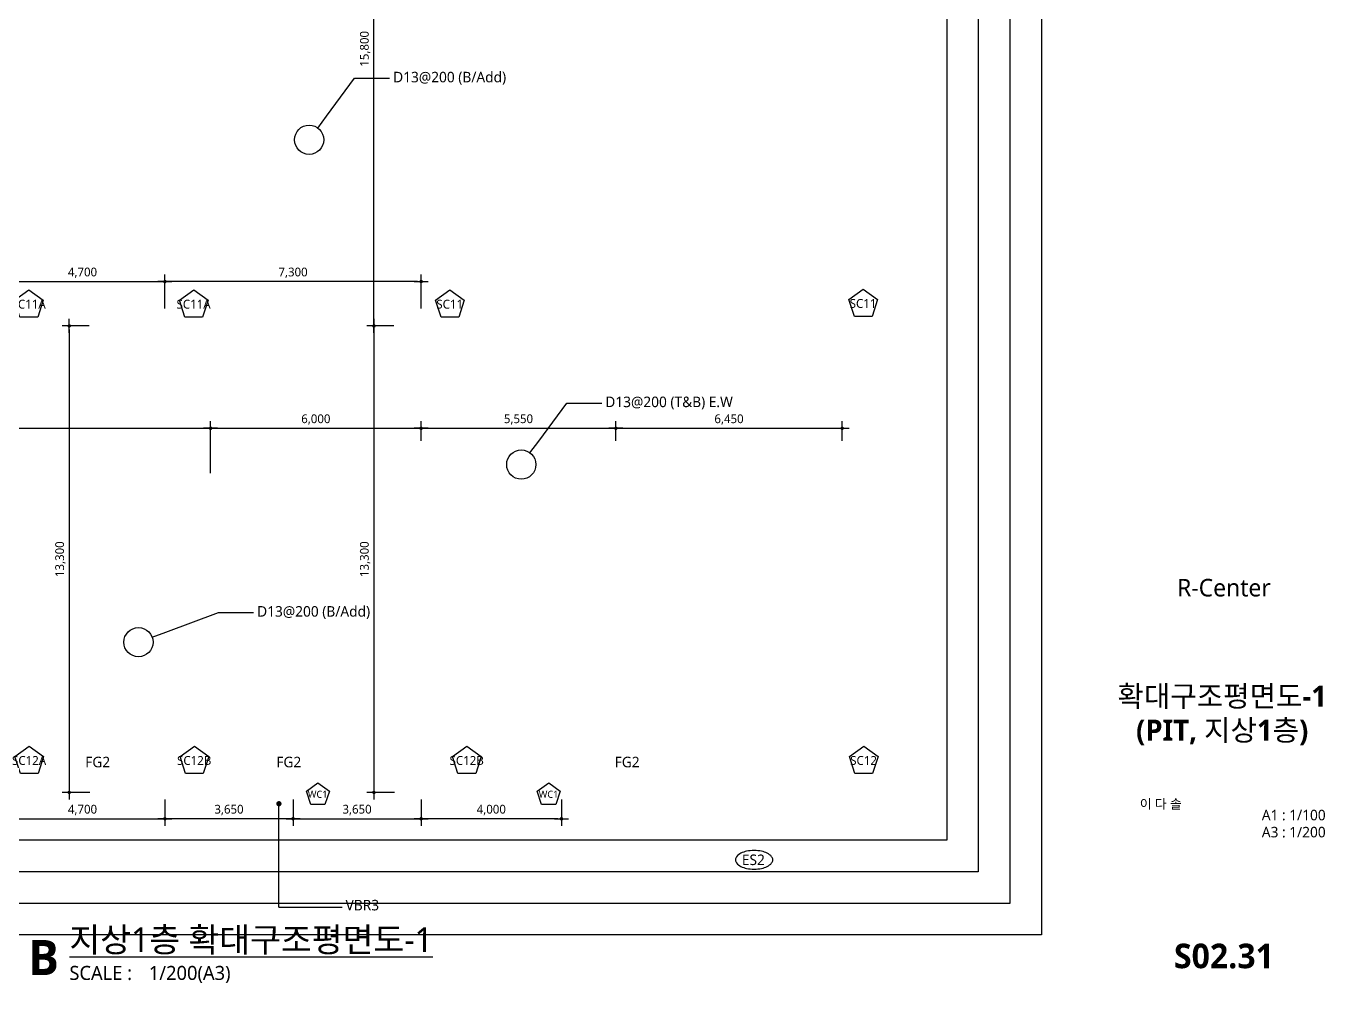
# Model space of a CAD drawing. Header units: millimetres. Extents: x 5446 to 585647, y 2414 to 57106.
# Drawn here: x 43509 to 80530, y 2528 to 29814 of the extents above; entities that cross this region are included whole.
import ezdxf
from ezdxf import colors
from ezdxf.entities.mleader import LeaderData, LeaderLine
from ezdxf.enums import TextEntityAlignment as Align
from ezdxf.math import Vec2, Vec3
from ezdxf.xclip import XClip

# ---------------------------------------------------------------- set-up
doc = ezdxf.new("R2010")
doc.units = ezdxf.units.MM
doc.header["$LTSCALE"] = 100
doc.header["$XCLIPFRAME"] = 0
doc.layers.get('DEFPOINTS').update_dxf_attribs({"color": 137})
for name, color, linetype in [('0-TEXT', 2, 'Continuous'), ('DIM-INT', 7, 'Continuous'), ('S-COL', 2, 'Continuous'), ('SYM', 6, 'Continuous'), ('TAG', 6, 'Continuous'), ('TEX', 3, 'Continuous'), ('TEXT', 3, 'Continuous'), ('XR-SHEET$0$TITLE', 7, 'Continuous'), ('XR-SHEET$1$SHT', 5, 'Continuous'), ('XR-SHEET$1$TEXT', 3, 'Continuous'), ('Z-MARK G', 2, 'Continuous')]:
    doc.layers.add(name, color=color, linetype=linetype)
doc.layers.add('TEMP', color=171, linetype='Continuous', plot=False)
doc.styles.add('$0$스타일1', font='malgun.ttf')
doc.styles.add('ARIAL', font='malgun.ttf')
doc.styles.add('XR-SHEET$0$굴림체(옥산)', font='malgun.ttf')
doc.styles.add('XR-SHEET$0$맑은고딕B', font='malgunbd.ttf')
doc.styles.add('맑은고딕B', font='malgunbd.ttf')
doc.styles.add('스타일1', font='malgun.ttf')
doc.styles.add('스타일2', font='malgunbd.ttf')
doc.dimstyles.new('CJA', dxfattribs={"dimscale": 300, "dimtxt": 2.7, "dimasz": 1, "dimexe": 2, "dimexo": 3, "dimgap": 1, "dimtad": 1, "dimdec": 0, "dimzin": 1, "dimdsep": 46, "dimlunit": 6, "dimtxsty": '$0$스타일1', "dimblk": 'CJDOT', "dimcen": 0.09, "dimdle": 1, "dimclrd": 256, "dimclre": 256, "dimclrt": 3, "dimadec": 0, "dimazin": 0, "dimtfac": 1, "dimtdec": 0, "dimtix": 1, "dimtmove": 2, "dimatfit": 3, "dimldrblk": 'CJDOT', "dimfxl": 1, "dimtolj": 1, "dimtzin": 1, "dimarcsym": 0})

# ---------------------------------------------------------------- blocks, each defined once
blk = doc.blocks.new('dwgtitle')
at = {"layer": 'SYM', "color": 3, "style": '스타일1'}
blk.add_text('SCALE :', height=4, dxfattribs=at).set_placement((12.25, -1.4))
for tag, p, height in [('%%UTITLE', (12.25, 6.59), 7), ('1/100', (34.89, -1.4), 4)]:
    blk.add_attdef(tag, p, '', height=height, dxfattribs=at)
at = {"layer": 'SYM', "color": 6, "style": '스타일2'}
blk.add_attdef('A', text='', height=10, dxfattribs=at).set_placement((4.89, 5), align=Align.MIDDLE)
blk = doc.blocks.new('XR-SHEET$0$TITLE')
at = {"layer": 'XR-SHEET$0$TITLE', "true_color": 0x000000, "style": 'XR-SHEET$0$굴림체(옥산)'}
for tag, height, p in [('동명칭', 6, (776.77, -457.26)), ('SCALE-A1', 3, (797.5, -522)), ('SCALE-A3', 3, (797.5, -527)), ('DATA', 3, (797.5, -540))]:
    blk.add_attdef(tag, text='', height=height, dxfattribs=at).set_placement(p, align=Align.MIDDLE)
for tag, height, p in [('TITLE1', 6, (776.5, -479.4)), ('TITLE4', 6, (776.5, -484.39)), ('TITLE2', 6, (776.5, -489)), ('TITLE5', 6, (776.5, -493.99)), ('TITLE3', 6, (776.5, -498.7)), ('NAME-1', 3, (760.16, -517.5)), ('NAME-2', 3, (760.16, -526.5)), ('A0.00', 7, (776.5, -561))]:
    blk.add_attdef(tag, text='', height=height, dxfattribs=at).set_placement(p, align=Align.MIDDLE_CENTER)
blk = doc.blocks.new('str-slab')
at = {"layer": 'SYM'}
blk.add_lwpolyline([(539, -5, 0.174705), (507, 85, 0.104203), (384, 183, 0.064948), (223, 238, 0.051099), (8, 260, 0.051099), (-207, 238, 0.064948), (-368, 183, 0.104203), (-491, 85, 0.174705), (-523, -5, 0.174705), (-491, -95, 0.104203), (-368, -193, 0.064948), (-207, -249, 0.051099), (8, -271, 0.051099), (223, -249, 0.064948), (384, -193, 0.104203), (507, -95, 0.174705)], format="xyb", close=True, dxfattribs=at)
at = {"layer": 'SYM', "color": 3, "style": '스타일1'}
blk.add_attdef('S5', text='', height=300, dxfattribs=at).set_placement((-13, -4), align=Align.MIDDLE)
blk = doc.blocks.new('X-PD-NA11')
at = {"layer": 'TEX'}
h = blk.add_hatch(color=6, dxfattribs=at)
h.dxf.hatch_style = 1
h.paths.add_polyline_path([(19975, -43581, 1), (19875, -43581, 1)])
at = {"layer": 'TAG', "color": 6, "ltscale": 0.2}
for points, elevation in [([(12798, -28929), (13207, -29227), (13051, -29708), (12545, -29708), (12388, -29227)], 0), ([(17498, -28929), (17907, -29227), (17751, -29708), (17245, -29708), (17088, -29227)], 0), ([(24798, -28929), (25207, -29227), (25051, -29708), (24545, -29708), (24388, -29227)], 0), ([(36577, -28908), (36987, -29206), (36830, -29687), (36324, -29687), (36168, -29206)], -1024800), ([(12810, -41938), (13220, -42236), (13063, -42717), (12557, -42717), (12401, -42236)], 0), ([(17515, -41938), (17925, -42236), (17768, -42717), (17262, -42717), (17106, -42236)], 0), ([(25281, -41938), (25691, -42236), (25534, -42717), (25028, -42717), (24872, -42236)], 0), ([(36592, -41938), (37002, -42236), (36845, -42717), (36339, -42717), (36183, -42236)], 0), ([(21034, -42985), (21362, -43223), (21237, -43608), (20832, -43608), (20707, -43223)], 0), ([(27614, -42985), (27942, -43223), (27816, -43608), (27411, -43608), (27286, -43223)], 0)]:
    blk.add_lwpolyline(points, close=True, dxfattribs=dict(at, elevation=elevation))
at = {"layer": 'TEX', "color": 6}
for q in [(19925, -43581), (21731, -46533)]:
    blk.add_line((19925, -46533), q, dxfattribs=at)
at = {"layer": 'TEX', "color": 6, "const_width": 50}
blk.add_lwpolyline([(19875, -43581, 1), (19975, -43581, 1)], format="xyb", close=True, dxfattribs=at)
at = {"layer": 'SYM'}
blk.add_blockref('str-slab', (33459, -45176), dxfattribs=at).add_auto_attribs({'S5': 'ES2'})
at = {"layer": 'S-COL', "color": 3, "style": '스타일1'}
for s, height, p in [('SC11A', 252, (12792, -29339, -1024800)), ('SC11A', 252, (17492, -29339, -1024800)), ('SC11', 252, (24792, -29339, -1024800)), ('SC11', 252, (36572, -29318, -2049600)), ('SC12A', 252, (12805, -42348, -1024800)), ('SC12B', 252, (17510, -42348, -1024800)), ('SC12B', 252, (25276, -42348, -1024800)), ('SC12', 252, (36587, -42348, -1024800)), ('WC1', 201.6, (21030, -43312, -819840)), ('WC1', 201.6, (27610, -43312, -819840))]:
    blk.add_text(s, height=height, dxfattribs=at).set_placement(p, align=Align.MIDDLE_CENTER)
at = {"layer": 'TEX', "style": '스타일1'}
blk.add_text('VBR3', height=300, dxfattribs=at).set_placement((21825, -46472), align=Align.MIDDLE_LEFT)
blk = doc.blocks.new('_DotBlank')
at = {"color": 0, "linetype": 'ByBlock', "lineweight": -2}
blk.add_line((-0.5, 0), (-1, 0), dxfattribs=at)
blk.add_circle((0, 0), 0.5, dxfattribs=at)
blk = doc.blocks.new('CJDOT')
blk.add_line((-2, 0), (2, 0))
at = {"const_width": 0.5}
blk.add_lwpolyline([(-0.25, 0, 1), (0.25, 0, 1)], format="xyb", close=True, dxfattribs=at)
blk = doc.blocks.new('*D82')
at = {"layer": 'DEFPOINTS', "color": 0, "transparency": 16777216}
for p in [(48770, 18343), (30470, 16762), (48770, 16762)]:
    blk.add_point(p, dxfattribs=at)
at = {"layer": 'DIM-INT', "lineweight": -2, "transparency": 16777216}
for p, q in [((30470, 17062), (30470, 18543)), ((48770, 17062), (48770, 18543)), ((30570, 18343), (48670, 18343))]:
    blk.add_line(p, q, dxfattribs=at)
at = {"layer": 'DIM-INT', "lineweight": -2, "transparency": 16777216, "xscale": 100, "yscale": 100, "zscale": 100, "rotation": 180}
blk.add_blockref('CJDOT', (30470, 18343), dxfattribs=at)
at = {"layer": 'DIM-INT', "lineweight": -2, "transparency": 16777216, "xscale": 100, "yscale": 100, "zscale": 100}
blk.add_blockref('CJDOT', (48770, 18343), dxfattribs=at)
at = {"layer": 'DIM-INT', "color": 3, "transparency": 16777216, "insert": (39620, 18594), "char_height": 250, "attachment_point": 5, "style": '$0$스타일1'}
blk.add_mtext('\\A1;18,300', dxfattribs=at)
blk = doc.blocks.new('*D83')
at = {"layer": 'DEFPOINTS', "color": 0, "transparency": 16777216}
for p in [(45612, 21262), (44742, 7962), (45627, 7962)]:
    blk.add_point(p, dxfattribs=at)
at = {"layer": 'DIM-INT', "lineweight": -2, "transparency": 16777216}
for p, q in [((45312, 21262), (44542, 21262)), ((44742, 21162), (44742, 8062)), ((45327, 7962), (44542, 7962))]:
    blk.add_line(p, q, dxfattribs=at)
at = {"layer": 'DIM-INT', "lineweight": -2, "transparency": 16777216, "xscale": 100, "yscale": 100, "zscale": 100}
for p, rotation in [((44742, 21262), 90), ((44742, 7962), 270)]:
    blk.add_blockref('CJDOT', p, dxfattribs=dict(at, rotation=rotation))
at = {"layer": 'DIM-INT', "color": 3, "transparency": 16777216, "insert": (44491, 14612), "char_height": 250, "attachment_point": 5, "rotation": 90, "style": '$0$스타일1'}
blk.add_mtext('\\A1;13,300', dxfattribs=at)
blk = doc.blocks.new('*D84')
at = {"layer": 'DEFPOINTS', "color": 0, "transparency": 16777216}
for p in [(54297, 21262), (53426, 7962), (54312, 7962)]:
    blk.add_point(p, dxfattribs=at)
at = {"layer": 'DIM-INT', "lineweight": -2, "transparency": 16777216}
for p, q in [((53997, 21262), (53226, 21262)), ((53426, 21162), (53426, 8062)), ((54012, 7962), (53226, 7962))]:
    blk.add_line(p, q, dxfattribs=at)
at = {"layer": 'DIM-INT', "lineweight": -2, "transparency": 16777216, "xscale": 100, "yscale": 100, "zscale": 100}
for p, rotation in [((53426, 21262), 90), ((53426, 7962), 270)]:
    blk.add_blockref('CJDOT', p, dxfattribs=dict(at, rotation=rotation))
at = {"layer": 'DIM-INT', "color": 3, "transparency": 16777216, "insert": (53175, 14612), "char_height": 250, "attachment_point": 5, "rotation": 90, "style": '$0$스타일1'}
blk.add_mtext('\\A1;13,300', dxfattribs=at)
blk = doc.blocks.new('*D85')
at = {"layer": 'DEFPOINTS', "color": 0, "transparency": 16777216}
for p in [(47470, 22527), (42770, 21462), (47470, 21462)]:
    blk.add_point(p, dxfattribs=at)
at = {"layer": 'DIM-INT', "lineweight": -2, "transparency": 16777216}
for p, q in [((42770, 21762), (42770, 22727)), ((47470, 21762), (47470, 22727)), ((42870, 22527), (47370, 22527))]:
    blk.add_line(p, q, dxfattribs=at)
at = {"layer": 'DIM-INT', "lineweight": -2, "transparency": 16777216, "xscale": 100, "yscale": 100, "zscale": 100, "rotation": 180}
blk.add_blockref('CJDOT', (42770, 22527), dxfattribs=at)
at = {"layer": 'DIM-INT', "lineweight": -2, "transparency": 16777216, "xscale": 100, "yscale": 100, "zscale": 100}
blk.add_blockref('CJDOT', (47470, 22527), dxfattribs=at)
at = {"layer": 'DIM-INT', "color": 3, "transparency": 16777216, "insert": (45120, 22777), "char_height": 250, "attachment_point": 5, "style": '$0$스타일1'}
blk.add_mtext('\\A1;4,700', dxfattribs=at)
blk = doc.blocks.new('*D86')
at = {"layer": 'DEFPOINTS', "color": 0, "transparency": 16777216}
for p in [(53426, 37062), (54312, 37062), (54297, 21262)]:
    blk.add_point(p, dxfattribs=at)
at = {"layer": 'DIM-INT', "lineweight": -2, "transparency": 16777216}
for p, q in [((54012, 37062), (53226, 37062)), ((53426, 21362), (53426, 36962)), ((53997, 21262), (53226, 21262))]:
    blk.add_line(p, q, dxfattribs=at)
at = {"layer": 'DIM-INT', "lineweight": -2, "transparency": 16777216, "xscale": 100, "yscale": 100, "zscale": 100}
for p, rotation in [((53426, 37062), 90), ((53426, 21262), 270)]:
    blk.add_blockref('CJDOT', p, dxfattribs=dict(at, rotation=rotation))
at = {"layer": 'DIM-INT', "color": 3, "transparency": 16777216, "insert": (53175, 29162), "char_height": 250, "attachment_point": 5, "rotation": 90, "style": '$0$스타일1'}
blk.add_mtext('\\A1;15,800', dxfattribs=at)
blk = doc.blocks.new('*D87')
at = {"layer": 'DEFPOINTS', "color": 0, "transparency": 16777216}
for p in [(47470, 22527), (47470, 21462), (54770, 21462)]:
    blk.add_point(p, dxfattribs=at)
at = {"layer": 'DIM-INT', "lineweight": -2, "transparency": 16777216}
for p, q in [((47470, 21762), (47470, 22727)), ((54770, 21762), (54770, 22727)), ((54670, 22527), (47570, 22527))]:
    blk.add_line(p, q, dxfattribs=at)
at = {"layer": 'DIM-INT', "lineweight": -2, "transparency": 16777216, "xscale": 100, "yscale": 100, "zscale": 100, "rotation": 180}
blk.add_blockref('CJDOT', (47470, 22527), dxfattribs=at)
at = {"layer": 'DIM-INT', "lineweight": -2, "transparency": 16777216, "xscale": 100, "yscale": 100, "zscale": 100}
blk.add_blockref('CJDOT', (54770, 22527), dxfattribs=at)
at = {"layer": 'DIM-INT', "color": 3, "transparency": 16777216, "insert": (51120, 22777), "char_height": 250, "attachment_point": 5, "style": '$0$스타일1'}
blk.add_mtext('\\A1;7,300', dxfattribs=at)
blk = doc.blocks.new('*D90')
at = {"layer": 'DEFPOINTS', "color": 0, "transparency": 16777216}
for p in [(42770, 8062), (47470, 8062), (47470, 7211)]:
    blk.add_point(p, dxfattribs=at)
at = {"layer": 'DIM-INT', "lineweight": -2, "transparency": 16777216}
for p, q in [((42770, 7762), (42770, 7011)), ((47470, 7762), (47470, 7011)), ((42870, 7211), (47370, 7211))]:
    blk.add_line(p, q, dxfattribs=at)
at = {"layer": 'DIM-INT', "lineweight": -2, "transparency": 16777216, "xscale": 100, "yscale": 100, "zscale": 100, "rotation": 180}
blk.add_blockref('CJDOT', (42770, 7211), dxfattribs=at)
at = {"layer": 'DIM-INT', "lineweight": -2, "transparency": 16777216, "xscale": 100, "yscale": 100, "zscale": 100}
blk.add_blockref('CJDOT', (47470, 7211), dxfattribs=at)
at = {"layer": 'DIM-INT', "color": 3, "transparency": 16777216, "insert": (45120, 7461), "char_height": 250, "attachment_point": 5, "style": '$0$스타일1'}
blk.add_mtext('\\A1;4,700', dxfattribs=at)
blk = doc.blocks.new('*D91')
at = {"layer": 'DEFPOINTS', "color": 0, "transparency": 16777216}
for p in [(47470, 8062), (51120, 8062), (47470, 7211)]:
    blk.add_point(p, dxfattribs=at)
at = {"layer": 'DIM-INT', "lineweight": -2, "transparency": 16777216}
for p, q in [((47470, 7762), (47470, 7011)), ((51120, 7762), (51120, 7011)), ((51020, 7211), (47570, 7211))]:
    blk.add_line(p, q, dxfattribs=at)
at = {"layer": 'DIM-INT', "lineweight": -2, "transparency": 16777216, "xscale": 100, "yscale": 100, "zscale": 100}
for p, rotation in [((47470, 7211), 179.9999999999916), ((51120, 7211), 359.9999999999917)]:
    blk.add_blockref('CJDOT', p, dxfattribs=dict(at, rotation=rotation))
at = {"layer": 'DIM-INT', "color": 3, "transparency": 16777216, "insert": (49295, 7461), "char_height": 250, "attachment_point": 5, "style": '$0$스타일1'}
blk.add_mtext('\\A1;3,650', dxfattribs=at)
blk = doc.blocks.new('*D92')
at = {"layer": 'DEFPOINTS', "color": 0, "transparency": 16777216}
for p in [(51120, 8062), (54770, 8062), (54770, 7211)]:
    blk.add_point(p, dxfattribs=at)
at = {"layer": 'DIM-INT', "lineweight": -2, "transparency": 16777216}
for p, q in [((51120, 7762), (51120, 7011)), ((54770, 7762), (54770, 7011)), ((51220, 7211), (54670, 7211))]:
    blk.add_line(p, q, dxfattribs=at)
at = {"layer": 'DIM-INT', "lineweight": -2, "transparency": 16777216, "xscale": 100, "yscale": 100, "zscale": 100, "rotation": 180}
blk.add_blockref('CJDOT', (51120, 7211), dxfattribs=at)
at = {"layer": 'DIM-INT', "lineweight": -2, "transparency": 16777216, "xscale": 100, "yscale": 100, "zscale": 100}
blk.add_blockref('CJDOT', (54770, 7211), dxfattribs=at)
at = {"layer": 'DIM-INT', "color": 3, "transparency": 16777216, "insert": (52945, 7461), "char_height": 250, "attachment_point": 5, "style": '$0$스타일1'}
blk.add_mtext('\\A1;3,650', dxfattribs=at)
blk = doc.blocks.new('*D93')
at = {"layer": 'DEFPOINTS', "color": 0, "transparency": 16777216}
for p in [(54770, 8062), (58770, 8062), (54770, 7211)]:
    blk.add_point(p, dxfattribs=at)
at = {"layer": 'DIM-INT', "lineweight": -2, "transparency": 16777216}
for p, q in [((54770, 7762), (54770, 7011)), ((58770, 7762), (58770, 7011)), ((58670, 7211), (54870, 7211))]:
    blk.add_line(p, q, dxfattribs=at)
at = {"layer": 'DIM-INT', "lineweight": -2, "transparency": 16777216, "xscale": 100, "yscale": 100, "zscale": 100}
for p, rotation in [((54770, 7211), 180.0000000000151), ((58770, 7211), 1.510791491909913e-11)]:
    blk.add_blockref('CJDOT', p, dxfattribs=dict(at, rotation=rotation))
at = {"layer": 'DIM-INT', "color": 3, "transparency": 16777216, "insert": (56770, 7461), "char_height": 250, "attachment_point": 5, "style": '$0$스타일1'}
blk.add_mtext('\\A1;4,000', dxfattribs=at)
blk = doc.blocks.new('*D469')
at = {"layer": 'DEFPOINTS', "color": 0, "transparency": 16777216}
for p in [(54770, 18343), (48770, 17690), (54770, 17690)]:
    blk.add_point(p, dxfattribs=at)
at = {"layer": 'DIM-INT', "lineweight": -2, "transparency": 16777216}
for p, q in [((48770, 17990), (48770, 18543)), ((54770, 17990), (54770, 18543)), ((48870, 18343), (54670, 18343))]:
    blk.add_line(p, q, dxfattribs=at)
at = {"layer": 'DIM-INT', "lineweight": -2, "transparency": 16777216, "xscale": 100, "yscale": 100, "zscale": 100, "rotation": 180}
blk.add_blockref('CJDOT', (48770, 18343), dxfattribs=at)
at = {"layer": 'DIM-INT', "lineweight": -2, "transparency": 16777216, "xscale": 100, "yscale": 100, "zscale": 100}
blk.add_blockref('CJDOT', (54770, 18343), dxfattribs=at)
at = {"layer": 'DIM-INT', "color": 3, "transparency": 16777216, "insert": (51770, 18593), "char_height": 250, "attachment_point": 5, "style": '$0$스타일1'}
blk.add_mtext('\\A1;6,000', dxfattribs=at)
blk = doc.blocks.new('*D470')
at = {"layer": 'DEFPOINTS', "color": 0, "transparency": 16777216}
for p in [(66770, 18343), (60320, 17690), (66770, 17690)]:
    blk.add_point(p, dxfattribs=at)
at = {"layer": 'DIM-INT', "lineweight": -2, "transparency": 16777216}
for p, q in [((60320, 17990), (60320, 18543)), ((66770, 17990), (66770, 18543)), ((60420, 18343), (66670, 18343))]:
    blk.add_line(p, q, dxfattribs=at)
at = {"layer": 'DIM-INT', "lineweight": -2, "transparency": 16777216, "xscale": 100, "yscale": 100, "zscale": 100, "rotation": 180}
blk.add_blockref('CJDOT', (60320, 18343), dxfattribs=at)
at = {"layer": 'DIM-INT', "lineweight": -2, "transparency": 16777216, "xscale": 100, "yscale": 100, "zscale": 100}
blk.add_blockref('CJDOT', (66770, 18343), dxfattribs=at)
at = {"layer": 'DIM-INT', "color": 3, "transparency": 16777216, "insert": (63545, 18593), "char_height": 250, "attachment_point": 5, "style": '$0$스타일1'}
blk.add_mtext('\\A1;6,450', dxfattribs=at)
blk = doc.blocks.new('*D471')
at = {"layer": 'DEFPOINTS', "color": 0, "transparency": 16777216}
for p in [(60320, 18343), (54770, 17690), (60320, 17690)]:
    blk.add_point(p, dxfattribs=at)
at = {"layer": 'DIM-INT', "lineweight": -2, "transparency": 16777216}
for p, q in [((54770, 17990), (54770, 18543)), ((60320, 17990), (60320, 18543)), ((54870, 18343), (60220, 18343))]:
    blk.add_line(p, q, dxfattribs=at)
at = {"layer": 'DIM-INT', "lineweight": -2, "transparency": 16777216, "xscale": 100, "yscale": 100, "zscale": 100, "rotation": 180}
blk.add_blockref('CJDOT', (54770, 18343), dxfattribs=at)
at = {"layer": 'DIM-INT', "lineweight": -2, "transparency": 16777216, "xscale": 100, "yscale": 100, "zscale": 100}
blk.add_blockref('CJDOT', (60320, 18343), dxfattribs=at)
at = {"layer": 'DIM-INT', "color": 3, "transparency": 16777216, "insert": (57545, 18593), "char_height": 250, "attachment_point": 5, "style": '$0$스타일1'}
blk.add_mtext('\\A1;5,550', dxfattribs=at)

msp = doc.modelspace()

# ---------------------------------------------------------------- linework, layer by layer
at = {"layer": 'TEMP'}
for points in [[(26232.4, 55500), (72450, 55500), (72450, 3900), (26232.4, 3900)], [(27132.4, 54600), (71550, 54600), (71550, 4800), (27132.4, 4800)], [(28032.4, 53700), (70650, 53700), (70650, 5700), (28032.4, 5700)], [(28932.4, 52800), (69750, 52800), (69750, 6600), (28932.4, 6600)]]:
    msp.add_lwpolyline(points, close=True, dxfattribs=at)

# ---------------------------------------------------------------- block references
at = {"layer": '0-TEXT'}
ref = msp.add_blockref('X-PD-NA11', (30793, 51221.2), dxfattribs=at)
XClip(ref).set_block_clipping_path([(-4386.5704349691, -47321.2101664031), (37931.0711325055, 4278.7898335969)])
at = {"layer": 'SYM', "xscale": 100, "yscale": 100, "zscale": 100}
msp.add_blockref('dwgtitle', (43521.6, 2756.1, -0.5), dxfattribs=at).add_auto_attribs({'%%UTITLE': '%%U지상1층 확대구조평면도-1', '1/100': '1/200(A3)', 'A': 'B'})
at = {"layer": 'TEXT'}
ref = msp.add_blockref('XR-SHEET$0$TITLE', (0, 0), dxfattribs=dict(at, xscale=100, yscale=100, zscale=100))
ref.add_attrib('TITLE2', '확대구조평면도-1', dxfattribs={"layer": 'XR-SHEET$1$SHT', "color": 4, "true_color": 0x000004, "height": 600, "style": '맑은고딕B'}).set_placement((77600, 10708.6), align=Align.MIDDLE_CENTER)
ref.add_attrib('TITLE3', '(PIT, 지상1층)', dxfattribs={"layer": 'XR-SHEET$1$SHT', "color": 4, "true_color": 0x000004, "height": 600, "style": 'XR-SHEET$0$맑은고딕B'}).set_placement((77600, 9738.2, 1377.1), align=Align.MIDDLE_CENTER)
ref.add_attrib('NAME-1', '이 다 솔', dxfattribs={"layer": 'XR-SHEET$1$TEXT', "color": 3, "true_color": 0x000003, "height": 270, "style": '스타일1'}).set_placement((75250, 7633.3, 1377.1), align=Align.MIDDLE_LEFT)
ref.add_attrib('SCALE-A1', 'A1 : 1/100', dxfattribs={"layer": 'XR-SHEET$1$SHT', "color": 3, "true_color": 0x000003, "height": 300, "style": '스타일1'}).set_placement((79639.1, 7317.2), align=Align.MIDDLE_CENTER)
ref.add_attrib('SCALE-A3', 'A3 : 1/200', dxfattribs={"layer": 'XR-SHEET$1$SHT', "color": 3, "true_color": 0x000003, "height": 300, "style": '스타일1'}).set_placement((79639.1, 6830.8), align=Align.MIDDLE_CENTER)
ref.add_attrib('A0.00', 'S02.31', dxfattribs={"layer": 'XR-SHEET$1$SHT', "color": 4, "true_color": 0x000004, "height": 700, "style": '맑은고딕B'}).set_placement((77650, 3300), align=Align.MIDDLE_CENTER)

# ---------------------------------------------------------------- texts
at = {"layer": 'TEXT', "style": '스타일1'}
msp.add_text('R-Center', height=500, dxfattribs=at).set_placement((77650, 13800), align=Align.MIDDLE_CENTER)
at = {"layer": 'Z-MARK G', "color": 2, "style": '스타일1'}
for p in [(45553.4, 8678.6, 0), (50999.6, 8678.6, 0), (60642.4, 8678.6, 0)]:
    msp.add_text('FG2', height=300, dxfattribs=at).set_placement(p, align=Align.CENTER)

# ---------------------------------------------------------------- dimensions: what is measured, and where the dimension line sits
at = {"layer": 'DIM-INT'}
for base, p1, p2, angle, picture, middle in [((53425.9, 37062.2), (54296.5, 21262.2), (54311.7, 37062.2), 270, '*D86', (53175.1, 29162.2)), ((47470.4, 22527), (54770.4, 21462.2), (47470.4, 21462.2), 180, '*D87', (51120.4, 22777.2)), ((44741.6, 7962.2), (45612.2, 21262.2), (45627.4, 7962.2), 90, '*D83', (44490.8, 14612.2)), ((53425.9, 7962.2), (54296.5, 21262.2), (54311.7, 7962.2), 90, '*D84', (53175.1, 14612.2)), ((47470.4, 7211.1), (42770.4, 8062.2), (47470.4, 8062.2), 0, '*D90', (45120.4, 7461.2)), ((47470.4, 7211.1), (51120.4, 8062.2), (47470.4, 8062.2), 180, '*D91', (49295.4, 7461.2)), ((54770.4, 7211.1), (58770.4, 8062.2), (54770.4, 8062.2), 180, '*D93', (56770.4, 7461.2))]:
    dim = msp.add_linear_dim(base=base, p1=p1, p2=p2, angle=angle, dimstyle='CJA', override={"dimscale": 100, "dimtxt": 2.5}, dxfattribs=at)
    dim.commit()
    dim.dimension.update_dxf_attribs({"geometry": picture, "text_midpoint": middle})
for base, p1, p2, picture, middle in [((47470.4, 22527), (42770.4, 21462.2), (47470.4, 21462.2), '*D85', (45120.4, 22777.2)), ((48770.4, 18343.1), (30470.4, 16762.2), (48770.4, 16762.2), '*D82', (39620.4, 18594)), ((54770.4, 18343.1), (48770.4, 17690), (54770.4, 17690), '*D469', (51770.4, 18593.3)), ((60320.4, 18343.1), (54770.4, 17690), (60320.4, 17690), '*D471', (57545.4, 18593.3)), ((66770.4, 18343.1), (60320.4, 17690), (66770.4, 17690), '*D470', (63545.4, 18593.3)), ((54770.4, 7211.1), (51120.4, 8062.2), (54770.4, 8062.2), '*D92', (52945.4, 7461.2))]:
    dim = msp.add_linear_dim(base=base, p1=p1, p2=p2, dimstyle='CJA', override={"dimscale": 100, "dimtxt": 2.5}, dxfattribs=at)
    dim.commit()
    dim.dimension.update_dxf_attribs({"geometry": picture, "text_midpoint": middle})

# ---------------------------------------------------------------- leaders
at = {"layer": 'TAG'}
ml = msp.add_multileader_mtext('Standard', dxfattribs=at)
ml.set_content('{\\C3;D13@200 (B/Add)}', color=256, style='ARIAL')
ml.set_leader_properties()
ml.set_arrow_properties(name='DOTBLANK')
ml.build(insert=Vec2(0, 0))
ml.multileader.update_dxf_attribs({"text_right_attachment_type": 6, "dogleg_length": 750, "arrow_head_size": 833.3})
ctx = ml.context
ctx.base_point, ctx.char_height, ctx.arrow_head_size, ctx.landing_gap_size, ctx.plane_origin = Vec3(53873.4, 28322.7), 300, 833.3, 100, Vec3(51579.6, 26569.8)
ctx.right_attachment = 6
notes = []
notes.append((ctx, [(0, (1, 1, 0), (52873.4, 28322.7), (1, 0), 1000, [(0, [(51579.6, 26569.8)], 0, [])])]))
ctx.mtext.insert, ctx.mtext.flow_direction = Vec3(53973.4, 28506.8), 5
ml = msp.add_multileader_mtext('Standard', dxfattribs=at)
ml.set_content('{\\C3;D13@200 (T&B) E.W}', color=256, style='ARIAL')
ml.set_leader_properties()
ml.set_arrow_properties(name='DOTBLANK')
ml.build(insert=Vec2(0, 0))
ml.multileader.update_dxf_attribs({"text_right_attachment_type": 6, "dogleg_length": 750, "arrow_head_size": 833.3})
ctx = ml.context
ctx.base_point, ctx.char_height, ctx.arrow_head_size, ctx.landing_gap_size, ctx.plane_origin = Vec3(59919.3, 19062.6), 300, 833.3, 100, Vec3(57625.6, 17309.7)
ctx.right_attachment = 6
notes.append((ctx, [(0, (1, 1, 0), (58919.3, 19062.6), (1, 0), 1000, [(0, [(57625.6, 17309.7)], 0, [])])]))
ctx.mtext.insert, ctx.mtext.flow_direction = Vec3(60019.3, 19246.7), 5
ml = msp.add_multileader_mtext('Standard', dxfattribs=at)
ml.set_content('{\\C3;D13@200 (B/Add)}', color=256, style='ARIAL')
ml.set_leader_properties()
ml.set_arrow_properties(name='DOTBLANK')
ml.build(insert=Vec2(0, 0))
ml.multileader.update_dxf_attribs({"text_right_attachment_type": 6, "dogleg_length": 750, "arrow_head_size": 833.3})
ctx = ml.context
ctx.base_point, ctx.char_height, ctx.arrow_head_size, ctx.landing_gap_size, ctx.plane_origin = Vec3(49997.4, 13089.6), 300, 833.3, 100, Vec3(46715.1, 12245.5)
ctx.right_attachment = 6
notes.append((ctx, [(0, (1, 1, 0), (48997.4, 13089.6), (1, 0), 1000, [(0, [(46715.1, 12245.5)], 0, [])])]))
ctx.mtext.insert, ctx.mtext.flow_direction = Vec3(50097.4, 13273.7), 5
for ctx, leaders in notes:
    for number, flags, end, landing, length, lines in leaders:
        leader = LeaderData()
        leader.index, (leader.has_last_leader_line, leader.has_dogleg_vector, leader.attachment_direction) = number, flags
        leader.last_leader_point, leader.dogleg_vector, leader.dogleg_length = Vec3(end), Vec3(landing), length
        for number, points, colour, breaks in lines:
            line = LeaderLine()
            line.index, line.vertices, line.color, line.breaks = number, Vec3.list(points), colors.encode_raw_color(colour), breaks
            leader.lines.append(line)
        ctx.leaders.append(leader)

doc.saveas('drawing.dxf')
